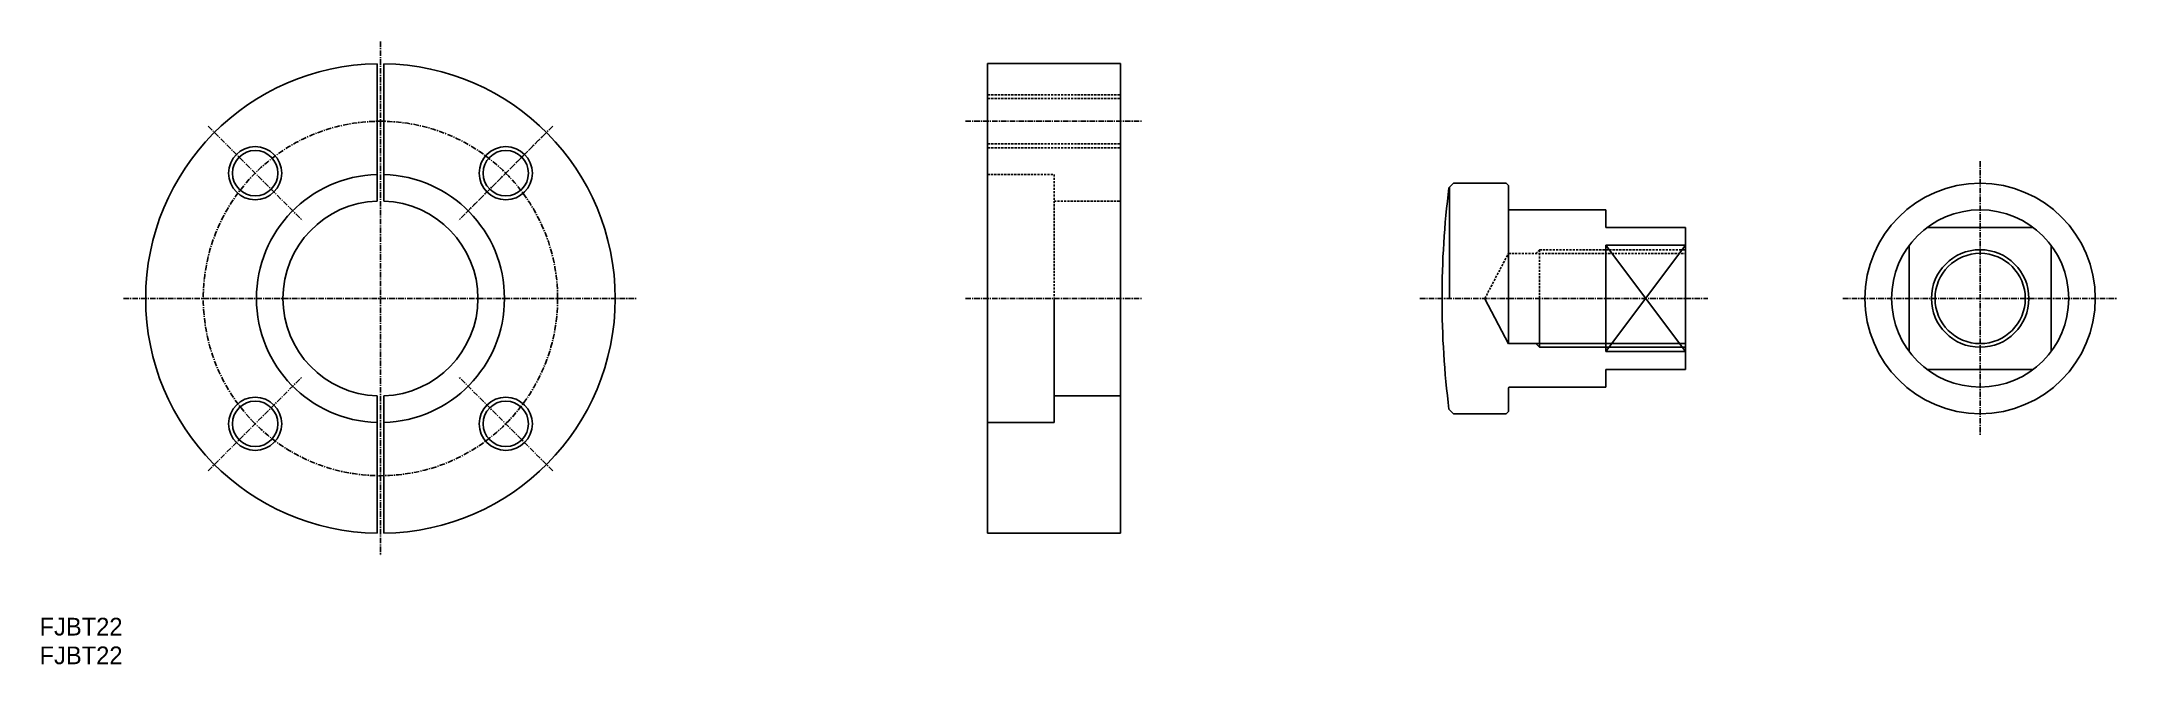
# Model space of a CAD drawing. Extents: x 0 to 469, y 0 to 141.
import ezdxf

# ---------------------------------------------------------------- set-up
doc = ezdxf.new("R2010")
doc.units = 0
doc.linetypes.add('CENTER', pattern=[2, 1.25, -0.25, 0.25, -0.25])
doc.linetypes.add('DASHED', pattern=[0.75, 0.5, -0.25])
doc.layers.get('0').update_dxf_attribs({"linetype": 'CONTINUOUS'})
doc.layers.add('CENTER', color=1, linetype='CENTER')

msp = doc.modelspace()

# ---------------------------------------------------------------- linework, layer by layer
for p, q in [((76.2, 135.54), (76.2, 104.53)), ((77.7, 135.54), (77.7, 104.53)), ((214.01, 109.05), (214.01, 109.05)), ((214.01, 82.55), (214.01, 82.55)), ((76.2, 60.56), (76.2, 29.55)), ((77.7, 60.56), (77.7, 29.55))]:
    msp.add_line(p, q)
at = {"color": 7, "linetype": 'CONTINUOUS'}
for p, q in [((214.01, 135.55), (214.01, 29.55)), ((214.01, 135.55), (244.01, 135.55)), ((244.01, 135.55), (244.01, 29.55)), ((318.16, 107.55), (319.16, 108.55)), ((319.16, 108.55), (331.09, 108.55)), ((331.09, 108.55), (331.59, 108.05)), ((331.59, 108.05), (331.59, 82.55)), ((318.29, 82.55), (318.29, 107.67)), ((331.79, 102.55), (353.59, 102.55)), ((353.59, 102.55), (353.59, 98.55)), ((353.59, 98.55), (371.59, 98.55)), ((371.59, 98.55), (371.59, 66.55)), ((426.07, 98.55), (450.07, 98.55)), ((371.59, 94.55), (353.59, 94.55)), ((353.59, 94.55), (353.59, 70.55)), ((353.59, 94.55), (371.59, 70.55)), ((353.59, 70.55), (371.59, 94.55)), ((422.07, 70.55), (422.07, 94.55)), ((454.07, 70.55), (454.07, 94.55)), ((331.59, 92.8), (331.59, 72.36)), ((229.01, 82.55), (229.01, 54.55)), ((326.25, 82.48), (331.59, 72.3)), ((338.59, 82.55), (338.59, 71.55)), ((331.59, 72.36), (371.59, 72.36)), ((371.59, 70.55), (353.59, 70.55)), ((353.59, 66.55), (371.59, 66.55)), ((353.59, 66.55), (353.59, 62.55)), ((426.07, 66.55), (450.07, 66.55)), ((331.59, 62.35), (331.59, 57.05)), ((331.79, 62.55), (353.59, 62.55)), ((229.01, 60.55), (244.01, 60.55)), ((318.16, 57.55), (319.16, 56.55)), ((319.16, 56.55), (331.09, 56.55)), ((331.09, 56.55), (331.59, 57.05)), ((214.01, 54.55), (229.01, 54.55)), ((214.01, 29.55), (244.01, 29.55))]:
    msp.add_line(p, q, dxfattribs=at)
at = {"color": 3, "linetype": 'DASHED'}
for p, q in [((214.09, 128.55), (244.01, 128.55)), ((214.09, 127.67), (244.01, 127.67)), ((214.09, 117.42), (244.01, 117.42)), ((214.09, 116.55), (244.01, 116.55)), ((214.01, 110.55), (229.01, 110.55)), ((229.01, 110.55), (229.01, 82.55)), ((229.01, 104.55), (244.01, 104.55)), ((326.25, 82.55), (331.59, 92.73)), ((331.59, 92.73), (371.59, 92.73)), ((337.78, 92.73), (338.59, 93.55)), ((338.59, 93.55), (338.59, 82.55)), ((338.59, 93.55), (371.59, 93.55))]:
    msp.add_line(p, q, dxfattribs=at)
at = {"color": 3}
for p, q in [((337.78, 72.36), (338.59, 71.55)), ((338.59, 71.55), (371.59, 71.55))]:
    msp.add_line(p, q, dxfattribs=at)
at = {"color": 3, "linetype": 'CONTINUOUS'}
for centre in [(48.67, 110.83), (105.24, 110.83), (48.67, 54.26), (105.24, 54.26)]:
    msp.add_circle(centre, 6, dxfattribs=at)
at = {"color": 7, "linetype": 'CONTINUOUS'}
for centre, radius in [((48.67, 110.83), 5.12), ((105.24, 110.83), 5.12), ((438.07, 82.55), 26), ((438.07, 82.55), 20), ((438.07, 82.55), 10.19), ((48.67, 54.26), 5.12), ((105.24, 54.26), 5.12)]:
    msp.add_circle(centre, radius, dxfattribs=at)
at = {"color": 3}
msp.add_circle((438.07, 82.55), 11, dxfattribs=at)
for radius, start, end in [(53, 90.8108, 269.1892), (53, 270.8108, 89.1892), (28, 91.5349, 268.4651), (28, 271.5349, 88.4651), (22, 91.9536, 268.0464), (22, 271.9536, 88.0464)]:
    msp.add_arc((76.95, 82.55), radius, start, end)
at = {"color": 7, "linetype": 'CONTINUOUS'}
for centre, radius, start, end in [((516.59, 82.55), 200, 172.8192, 187.1808), ((331.79, 102.75), 0.2, 180, 270), ((331.79, 62.35), 0.2, 90, 180)]:
    msp.add_arc(centre, radius, start, end, dxfattribs=at)
at = {"layer": 'CENTER', "color": 1, "linetype": 'CENTER'}
for p, q in [((76.95, 140.55), (76.95, 24.55)), ((209.01, 122.55), (249.01, 122.55)), ((38.06, 121.44), (59.27, 100.22)), ((115.84, 121.44), (94.63, 100.22)), ((114.08, 119.67), (96.4, 101.99)), ((438.07, 113.55), (438.07, 51.55)), ((18.95, 82.55), (134.95, 82.55)), ((209.01, 82.55), (249.01, 82.55)), ((311.59, 82.55), (376.59, 82.55)), ((407.07, 82.55), (469.07, 82.55)), ((38.06, 43.66), (59.27, 64.87)), ((115.84, 43.66), (94.63, 64.87))]:
    msp.add_line(p, q, dxfattribs=at)
msp.add_circle((76.95, 82.55), 40, dxfattribs=at)

# ---------------------------------------------------------------- texts
for p in [(0, 6.48), (0, 0)]:
    msp.add_text('FJBT22', height=4).set_placement(p)

doc.saveas('drawing.dxf')
